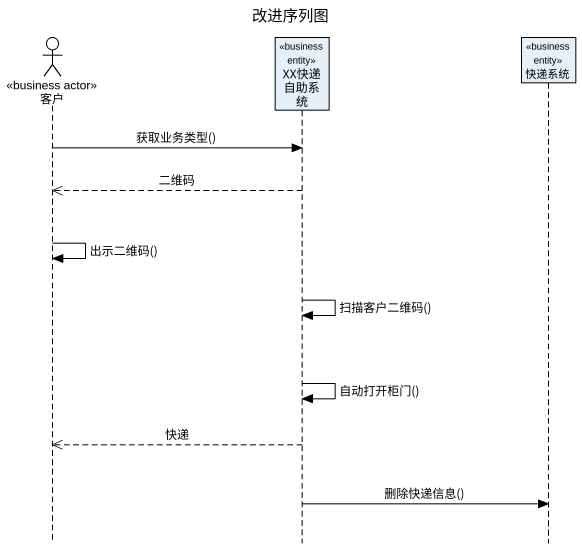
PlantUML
@startuml
title 改进序列图
hide footbox
actor 客户 <<business actor>>
participant XX快递自助系统 <<business entity>>
participant 快递系统 <<business entity>>

客户 -> XX快递自助系统 : 获取业务类型()
XX快递自助系统 -->> 客户 : 二维码
客户 -> 客户 : 出示二维码()
XX快递自助系统 -> XX快递自助系统 : 扫描客户二维码()
XX快递自助系统 -> XX快递自助系统 : 自动打开柜门()
XX快递自助系统 -->> 客户 : 快递
XX快递自助系统 -> 快递系统 : 删除快递信息()
@enduml
